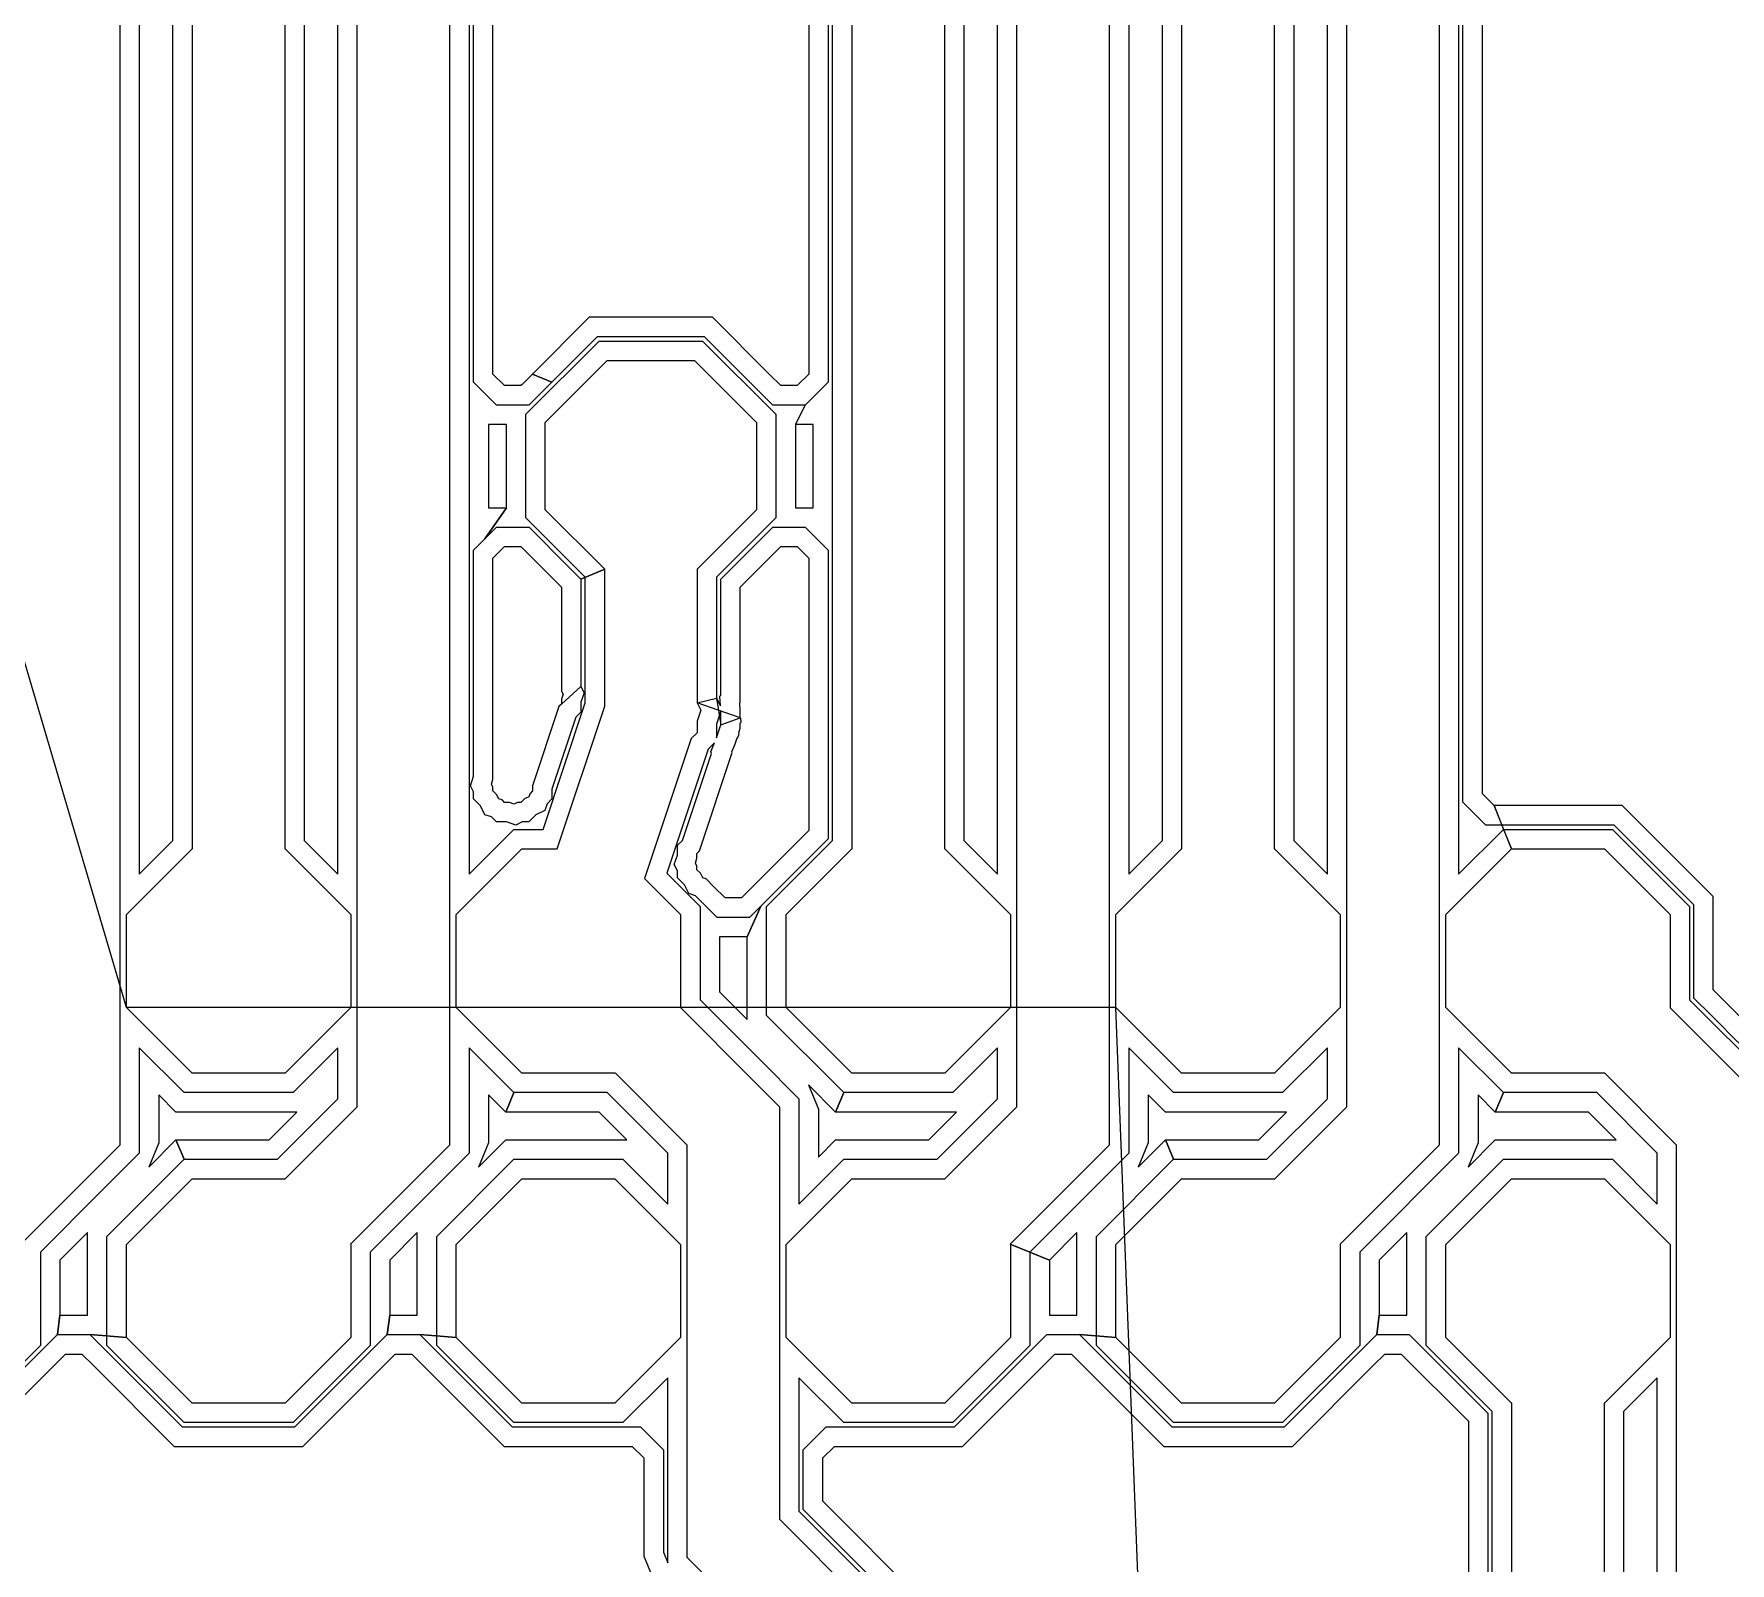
# Model space of a CAD drawing. Extents: x -122 to 0, y 0 to 97.
# Drawn here: x -60.63 to -47.57, y 15.68 to 27.46 of the extents above; entities that cross this region are included whole.
import ezdxf

# ---------------------------------------------------------------- set-up
doc = ezdxf.new("R2010")
doc.units = 0
doc.layers.add('milling', color=1, linetype='CONTINUOUS')
doc.layers.add('rapid_move', color=62, linetype='CONTINUOUS')

msp = doc.modelspace()

# ---------------------------------------------------------------- linework, layer by layer
at = {"layer": 'milling'}
for p, q in [((-59.9694, 34.1671), (-59.9694, 18.9026)), ((-59.8194, 34.067), (-59.8194, 20.9888)), ((-59.5605, 21.2477), (-59.5605, 32.2812)), ((-59.4105, 21.1835), (-59.4105, 32.3119)), ((-58.6994, 32.3164), (-58.6994, 21.1835)), ((-58.5494, 32.2876), (-58.5494, 21.2477)), ((-58.2905, 20.9888), (-58.2905, 31.6306)), ((-58.1405, 19.1973), (-58.1405, 31.666)), ((-57.4294, 31.5302), (-57.4294, 18.9026)), ((-57.2794, 31.4375), (-57.2794, 20.9888)), ((-57.2461, 25.0273), (-57.2461, 31.1586)), ((-57.0961, 24.9652), (-57.0961, 31.1941)), ((-54.6637, 29.7768), (-54.6637, 24.8389)), ((-54.5137, 29.7158), (-54.5137, 24.7768)), ((-54.4805, 21.2477), (-54.4805, 29.7412)), ((-54.3305, 21.1835), (-54.3305, 29.7719)), ((-53.6194, 29.7764), (-53.6194, 21.1835)), ((-53.4694, 29.7476), (-53.4694, 21.2477)), ((-53.0605, 19.1973), (-53.0605, 29.1328)), ((-52.3494, 29.1454), (-52.3494, 18.9026)), ((-53.2105, 20.9888), (-53.2105, 29.1005)), ((-52.1994, 29.1183), (-52.1994, 20.9888)), ((-51.7905, 21.1835), (-51.7905, 28.4978)), ((-51.0794, 28.5104), (-51.0794, 21.1835)), ((-50.9294, 28.4833), (-50.9294, 21.2477)), ((-50.6705, 20.9888), (-50.6705, 28.4776)), ((-50.5205, 19.1973), (-50.5205, 28.5064)), ((-49.8094, 28.5019), (-49.8094, 19.1973)), ((-51.9405, 21.2477), (-51.9405, 28.4655)), ((-49.6594, 28.4713), (-49.6594, 20.9888)), ((-49.4761, 21.7322), (-49.4761, 28.373)), ((-49.6261, 21.7943), (-49.6261, 28.344)), ((-56.3545, 25.2759), (-56.7914, 24.839)), ((-55.4053, 25.2759), (-56.3545, 25.2759)), ((-54.9684, 24.839), (-55.4053, 25.2759)), ((-56.8427, 24.5287), (-56.2787, 25.0927)), ((-56.2924, 25.1259), (-56.6414, 24.7769)), ((-55.4674, 25.1259), (-56.2924, 25.1259)), ((-56.2787, 25.0927), (-55.4812, 25.0927)), ((-55.4812, 25.0927), (-54.9172, 24.5287)), ((-55.1184, 24.7769), (-55.4674, 25.1259)), ((-57.2461, 24.7768), (-57.2461, 25.0273)), ((-57.0961, 24.8389), (-57.0961, 24.9652)), ((-57.0069, 24.7497), (-57.0961, 24.8389)), ((-56.7914, 24.8389), (-56.8717, 24.7587)), ((-56.7914, 24.839), (-56.7914, 24.8389)), ((-56.6414, 24.7769), (-56.7914, 24.8389)), ((-56.7914, 24.8389), (-56.6414, 24.7769)), ((-56.6927, 24.4666), (-56.2166, 24.9427)), ((-56.2166, 24.9427), (-55.5433, 24.9427)), ((-55.5433, 24.9427), (-55.0672, 24.4666)), ((-54.9684, 24.8389), (-54.9684, 24.839)), ((-54.8792, 24.7497), (-54.9684, 24.8389)), ((-54.6637, 24.8389), (-54.7529, 24.7497)), ((-57.069, 24.5997), (-57.2461, 24.7768)), ((-56.8806, 24.7497), (-57.0069, 24.7497)), ((-56.8717, 24.7587), (-56.8806, 24.7497)), ((-56.6414, 24.7768), (-56.8083, 24.6099)), ((-56.6414, 24.7769), (-56.6414, 24.7768)), ((-55.1184, 24.7768), (-55.1184, 24.7769)), ((-54.9413, 24.5997), (-55.1184, 24.7768)), ((-54.7529, 24.7497), (-54.8792, 24.7497)), ((-54.5137, 24.7768), (-54.6908, 24.5997)), ((-56.8185, 24.5997), (-57.069, 24.5997)), ((-56.8083, 24.6099), (-56.8185, 24.5997)), ((-54.6908, 24.5997), (-54.9413, 24.5997)), ((-54.6908, 24.5997), (-54.7672, 24.4497)), ((-54.7672, 24.4497), (-54.6908, 24.5997)), ((-56.9927, 24.4497), (-57.1294, 24.4497)), ((-57.1294, 24.4497), (-57.1294, 23.8101)), ((-56.9927, 23.8101), (-56.9927, 24.4497)), ((-56.8427, 23.7312), (-56.8427, 24.5287)), ((-56.6927, 23.7933), (-56.6927, 24.4666)), ((-55.0672, 24.4666), (-55.0672, 23.7933)), ((-54.9172, 24.5287), (-54.9172, 23.7312)), ((-54.7672, 24.4497), (-54.7672, 23.8101)), ((-54.6305, 24.4497), (-54.7672, 24.4497)), ((-54.6305, 23.8101), (-54.6305, 24.4497)), ((-57.1587, 23.5703), (-56.9927, 23.8101)), ((-56.9927, 23.8101), (-57.1587, 23.5703)), ((-57.1294, 23.8101), (-56.9927, 23.8101)), ((-56.2355, 23.3361), (-56.6927, 23.7933)), ((-56.6927, 23.7933), (-56.6927, 23.7933)), ((-55.0672, 23.7933), (-55.5244, 23.3361)), ((-54.7672, 23.8101), (-54.6305, 23.8101)), ((-57.1587, 23.5703), (-57.069, 23.6601)), ((-57.069, 23.6601), (-56.8185, 23.6601)), ((-56.3855, 23.274), (-56.8427, 23.7312)), ((-56.8185, 23.6601), (-56.8184, 23.6601)), ((-56.8184, 23.6601), (-56.6871, 23.5287)), ((-54.9172, 23.7312), (-55.3744, 23.274)), ((-55.0069, 23.5945), (-54.9414, 23.6601)), ((-54.9414, 23.6601), (-54.9413, 23.6601)), ((-54.9413, 23.6601), (-54.6908, 23.6601)), ((-54.6908, 23.6601), (-54.5573, 23.5266)), ((-57.2461, 23.4831), (-57.1587, 23.5703)), ((-56.6871, 23.5287), (-56.6414, 23.483)), ((-55.1184, 23.483), (-55.0069, 23.5945)), ((-54.5573, 23.5266), (-54.5137, 23.4831)), ((-57.2461, 23.483), (-57.2461, 23.4831)), ((-57.2461, 21.7422), (-57.2461, 23.483)), ((-57.0961, 23.4209), (-57.0069, 23.5101)), ((-57.0961, 21.7177), (-57.0961, 23.4209)), ((-57.0069, 23.5101), (-56.8806, 23.5101)), ((-56.8806, 23.5101), (-56.7914, 23.4209)), ((-56.7914, 23.4209), (-56.7914, 23.4208)), ((-56.7914, 23.4208), (-56.5687, 23.1981)), ((-56.6414, 23.483), (-56.6414, 23.4829)), ((-56.6414, 23.4829), (-56.55, 23.3915)), ((-56.55, 23.3915), (-56.4187, 23.2602)), ((-55.3411, 23.2602), (-55.164, 23.4373)), ((-55.164, 23.4373), (-55.1184, 23.4829)), ((-55.1184, 23.4829), (-55.1184, 23.483)), ((-55.1019, 23.2873), (-54.9684, 23.4208)), ((-54.9684, 23.4209), (-54.8792, 23.5101)), ((-54.9684, 23.4208), (-54.9684, 23.4209)), ((-54.8792, 23.5101), (-54.7529, 23.5101)), ((-54.7529, 23.5101), (-54.6637, 23.4209)), ((-54.6637, 23.4209), (-54.6637, 21.3235)), ((-54.5137, 23.4831), (-54.5137, 23.483)), ((-54.5137, 23.483), (-54.5137, 21.2614)), ((-56.2355, 23.3361), (-56.4187, 23.2602)), ((-56.4187, 23.2602), (-56.2355, 23.3361)), ((-56.4187, 23.2602), (-56.4187, 23.2601)), ((-56.4187, 23.2601), (-56.4187, 23.0096)), ((-56.3855, 22.3069), (-56.3855, 23.274)), ((-56.2355, 22.2826), (-56.2355, 23.3361)), ((-55.5244, 23.3361), (-55.5244, 22.3088)), ((-55.3744, 23.274), (-55.3744, 22.3443)), ((-55.3411, 22.3671), (-55.3411, 23.2602)), ((-55.1911, 23.1981), (-55.1019, 23.2873)), ((-56.5687, 23.1981), (-56.5687, 23.0718)), ((-55.1911, 22.3111), (-55.1911, 23.1981)), ((-56.5687, 23.0718), (-56.5687, 22.3973)), ((-56.4187, 23.0096), (-56.4187, 22.4328)), ((-56.4187, 22.4328), (-56.5687, 22.2982)), ((-56.5687, 22.2982), (-56.4187, 22.4328)), ((-56.5687, 22.3973), (-56.5566, 22.3731)), ((-56.5566, 22.3731), (-56.5687, 22.3367)), ((-56.5687, 22.3367), (-56.5687, 22.2982)), ((-56.4187, 22.4328), (-56.3946, 22.3846)), ((-56.3946, 22.3846), (-56.4187, 22.3122)), ((-55.5244, 22.3088), (-55.3744, 22.3443)), ((-55.3744, 22.3443), (-55.3411, 22.1376)), ((-55.3744, 22.3443), (-55.3439, 22.2833)), ((-55.3492, 22.3578), (-55.3411, 22.3671)), ((-55.3439, 22.2833), (-55.3492, 22.3578)), ((-56.588, 22.279), (-56.7914, 21.6685)), ((-56.71, 21.3335), (-56.3855, 22.3069)), ((-56.6018, 21.1835), (-56.2355, 22.2826)), ((-56.5687, 22.2982), (-56.588, 22.279)), ((-56.4187, 22.2361), (-56.4568, 22.1981)), ((-56.4187, 22.3122), (-56.4187, 22.2361)), ((-55.1911, 22.1911), (-55.5244, 22.3088)), ((-55.5244, 22.3088), (-55.4961, 22.2523)), ((-55.4961, 22.2523), (-55.5244, 22.1673)), ((-55.3411, 22.243), (-55.3744, 22.1429)), ((-55.3411, 22.2137), (-55.3411, 22.243)), ((-55.3411, 22.1376), (-55.3411, 22.2137)), ((-55.1952, 22.3064), (-55.1911, 22.3111)), ((-55.1911, 22.2485), (-55.1952, 22.3064)), ((-55.1911, 22.1911), (-55.1911, 22.2485)), ((-56.4568, 22.1981), (-56.6414, 21.644)), ((-55.5244, 22.0776), (-55.5693, 22.0328)), ((-55.5244, 22.1673), (-55.5244, 22.0776)), ((-55.3744, 22.1429), (-55.3744, 22.0375)), ((-55.3744, 22.0375), (-55.3411, 22.1376)), ((-55.3411, 22.1376), (-55.1911, 22.1911)), ((-55.2032, 22.0767), (-55.1911, 22.1131)), ((-55.1991, 22.0685), (-55.2032, 22.0767)), ((-55.1867, 22.1868), (-55.1911, 22.1911)), ((-55.1911, 22.1911), (-55.1911, 22.1911)), ((-55.1911, 22.1516), (-55.1847, 22.158)), ((-55.1911, 22.1131), (-55.1911, 22.1516)), ((-55.1847, 22.158), (-55.1867, 22.1868)), ((-55.5693, 22.0328), (-55.9286, 20.9547)), ((-55.4381, 21.9519), (-55.757, 20.9953)), ((-55.3897, 22.0003), (-55.4381, 21.9519)), ((-55.4188, 21.9301), (-55.3897, 22.0003)), ((-55.2564, 21.9301), (-55.2343, 21.9835)), ((-55.2343, 21.9835), (-55.2161, 22.0381)), ((-55.2161, 22.0381), (-55.2105, 22.0408)), ((-55.2105, 22.0408), (-55.1991, 22.0685)), ((-55.6373, 21.249), (-55.4141, 21.9186)), ((-55.5061, 21.1681), (-55.254, 21.9243)), ((-55.4141, 21.9186), (-55.4188, 21.9301)), ((-55.254, 21.9243), (-55.2564, 21.9301)), ((-57.2702, 21.6698), (-57.2461, 21.7422)), ((-57.1082, 21.6813), (-57.0961, 21.7177)), ((-49.6261, 21.5438), (-49.6261, 21.7943)), ((-49.4761, 21.6059), (-49.4761, 21.7322)), ((-57.2461, 21.6216), (-57.2702, 21.6698)), ((-57.2461, 21.5678), (-57.2461, 21.6216)), ((-57.1923, 21.514), (-57.2461, 21.5678)), ((-57.0961, 21.6571), (-57.1082, 21.6813)), ((-57.0961, 21.6299), (-57.0961, 21.6571)), ((-57.0689, 21.6027), (-57.0961, 21.6299)), ((-57.0518, 21.5685), (-57.0689, 21.6027)), ((-57.0261, 21.56), (-57.0518, 21.5685)), ((-57.0069, 21.5407), (-57.0261, 21.56)), ((-56.8534, 21.5679), (-56.8806, 21.5407)), ((-56.8192, 21.585), (-56.8534, 21.5679)), ((-56.8107, 21.6107), (-56.8192, 21.585)), ((-56.7914, 21.6299), (-56.8107, 21.6107)), ((-56.7914, 21.6685), (-56.7914, 21.6299)), ((-56.6414, 21.5678), (-56.6795, 21.5298)), ((-56.6414, 21.644), (-56.6414, 21.5678)), ((-49.3869, 21.5167), (-49.4761, 21.6059)), ((-57.1582, 21.4458), (-57.1923, 21.514)), ((-57.107, 21.4288), (-57.1582, 21.4458)), ((-57.069, 21.3907), (-57.107, 21.4288)), ((-56.9684, 21.5407), (-57.0069, 21.5407)), ((-56.932, 21.5286), (-56.9684, 21.5407)), ((-56.9078, 21.5407), (-56.932, 21.5286)), ((-56.8806, 21.5407), (-56.9078, 21.5407)), ((-56.7647, 21.4445), (-56.8185, 21.3907)), ((-56.6965, 21.4786), (-56.7647, 21.4445)), ((-56.6795, 21.5298), (-56.6965, 21.4786)), ((-49.449, 21.3667), (-49.6261, 21.5438)), ((-48.3992, 21.5167), (-49.3869, 21.5167)), ((-49.3869, 21.5167), (-49.3148, 21.3335)), ((-49.2526, 21.1835), (-49.3869, 21.5167)), ((-47.6981, 20.8156), (-48.3992, 21.5167)), ((-57.2794, 20.9888), (-56.9348, 21.3335)), ((-56.9929, 21.3907), (-57.069, 21.3907)), ((-56.9205, 21.3666), (-56.9929, 21.3907)), ((-56.9348, 21.3335), (-56.71, 21.3335)), ((-56.8723, 21.3907), (-56.9205, 21.3666)), ((-56.8185, 21.3907), (-56.8723, 21.3907)), ((-54.6637, 21.3235), (-54.7529, 21.2343)), ((-49.6594, 20.9888), (-49.3148, 21.3335)), ((-48.4613, 21.3667), (-49.449, 21.3667)), ((-49.3148, 21.3335), (-48.4751, 21.3335)), ((-49.3148, 21.3335), (-49.2526, 21.1835)), ((-48.4751, 21.3335), (-47.8814, 20.7398)), ((-47.8481, 20.7535), (-48.4613, 21.3667)), ((-59.9185, 20.6776), (-59.4126, 21.1835)), ((-59.8194, 20.9888), (-59.5605, 21.2477)), ((-59.4126, 21.1835), (-59.4105, 21.1835)), ((-58.6994, 21.1835), (-58.6973, 21.1835)), ((-58.6973, 21.1835), (-58.1914, 20.6776)), ((-58.5494, 21.2477), (-58.2905, 20.9888)), ((-57.3785, 20.6776), (-56.8726, 21.1835)), ((-56.8726, 21.1835), (-56.6018, 21.1835)), ((-55.6753, 21.211), (-55.6373, 21.249)), ((-55.6753, 21.135), (-55.6753, 21.211)), ((-55.5253, 21.1489), (-55.5061, 21.1681)), ((-54.7529, 21.2343), (-55.1817, 20.8055)), ((-54.9885, 20.7398), (-54.4805, 21.2477)), ((-54.8385, 20.6776), (-54.3326, 21.1835)), ((-54.5137, 21.2614), (-54.6908, 21.0843)), ((-54.3326, 21.1835), (-54.3305, 21.1835)), ((-53.6194, 21.1835), (-53.6173, 21.1835)), ((-53.6173, 21.1835), (-53.1114, 20.6776)), ((-53.4694, 21.2477), (-53.2105, 20.9888)), ((-52.2985, 20.6776), (-51.7926, 21.1835)), ((-52.1994, 20.9888), (-51.9405, 21.2477)), ((-51.7926, 21.1835), (-51.7905, 21.1835)), ((-51.0794, 21.1835), (-51.0773, 21.1835)), ((-51.0773, 21.1835), (-50.5714, 20.6776)), ((-50.9294, 21.2477), (-50.6705, 20.9888)), ((-49.7585, 20.6776), (-49.2526, 21.1835)), ((-49.2526, 21.1835), (-48.5373, 21.1835)), ((-48.5373, 21.1835), (-48.0314, 20.6776)), ((-55.6994, 21.0626), (-55.6753, 21.135)), ((-55.6753, 21.0144), (-55.6994, 21.0626)), ((-55.5374, 21.0741), (-55.5253, 21.1105)), ((-55.5253, 21.0499), (-55.5374, 21.0741)), ((-55.5253, 21.1105), (-55.5253, 21.1489)), ((-55.5253, 21.0227), (-55.5253, 21.0499)), ((-54.6908, 21.0843), (-55.0323, 20.7428)), ((-55.9286, 20.9547), (-55.6514, 20.6776)), ((-55.757, 20.9953), (-55.5014, 20.7398)), ((-55.6753, 20.9605), (-55.6753, 21.0144)), ((-55.6214, 20.9067), (-55.6753, 20.9605)), ((-55.5874, 20.8386), (-55.6214, 20.9067)), ((-55.4981, 20.9956), (-55.5253, 21.0227)), ((-55.481, 20.9613), (-55.4981, 20.9956)), ((-55.4552, 20.9527), (-55.481, 20.9613)), ((-55.3972, 20.8948), (-55.4552, 20.9527)), ((-55.5362, 20.8216), (-55.5874, 20.8386)), ((-55.4732, 20.7587), (-55.5362, 20.8216)), ((-55.3972, 20.8947), (-55.3972, 20.8948)), ((-55.308, 20.8055), (-55.3972, 20.8947)), ((-55.1817, 20.8055), (-55.308, 20.8055)), ((-47.6981, 20.2235), (-47.6981, 20.8156)), ((-59.9185, 19.9623), (-59.9185, 20.6776)), ((-58.1914, 20.6776), (-58.1914, 19.9623)), ((-57.3785, 19.9623), (-57.3785, 20.6776)), ((-55.6514, 20.6776), (-55.6514, 19.9623)), ((-55.5014, 20.7398), (-55.5014, 20.0213)), ((-55.3701, 20.6555), (-55.4732, 20.7587)), ((-55.1196, 20.6555), (-55.3701, 20.6555)), ((-55.0323, 20.7428), (-55.1385, 20.5055)), ((-55.1385, 20.5055), (-55.0323, 20.7428)), ((-55.1195, 20.6555), (-55.1196, 20.6555)), ((-55.0323, 20.7428), (-55.1195, 20.6555)), ((-54.9885, 19.9001), (-54.9885, 20.7398)), ((-54.8385, 19.9623), (-54.8385, 20.6776)), ((-53.1114, 20.6776), (-53.1114, 19.9623)), ((-52.2985, 19.9623), (-52.2985, 20.6776)), ((-50.5714, 20.6776), (-50.5714, 19.9623)), ((-49.7585, 19.9623), (-49.7585, 20.6776)), ((-48.0314, 20.6776), (-48.0314, 19.9623)), ((-47.8814, 20.7398), (-47.8814, 20.0213)), ((-47.8481, 20.2857), (-47.8481, 20.7535)), ((-55.2466, 20.5055), (-55.3514, 20.5055)), ((-55.3514, 20.5055), (-55.3514, 20.0834)), ((-55.1385, 20.5055), (-55.2466, 20.5055)), ((-55.1385, 19.8705), (-55.1385, 20.5055)), ((-47.8481, 20.0352), (-47.8481, 20.2857)), ((-47.6981, 20.0972), (-47.6981, 20.2235)), ((-55.5014, 20.0213), (-55.0356, 19.5555)), ((-55.3514, 20.0834), (-55.1385, 19.8705)), ((-47.8814, 20.0213), (-47.1348, 19.2747)), ((-47.8481, 20.0351), (-47.8481, 20.0352)), ((-47.716, 19.9031), (-47.8481, 20.0351)), ((-47.473, 19.8721), (-47.6981, 20.0972)), ((-59.4126, 19.4564), (-59.9185, 19.9623)), ((-58.1914, 19.9623), (-58.6973, 19.4564)), ((-56.8726, 19.4564), (-57.3785, 19.9623)), ((-55.6514, 19.9623), (-55.653, 19.9608)), ((-55.653, 19.9608), (-55.0977, 19.4055)), ((-54.3948, 19.3064), (-54.9885, 19.9001)), ((-54.3326, 19.4564), (-54.8385, 19.9623)), ((-53.1114, 19.9623), (-53.6173, 19.4564)), ((-51.7926, 19.4564), (-52.2985, 19.9623)), ((-50.5714, 19.9623), (-51.0773, 19.4564)), ((-49.2526, 19.4564), (-49.7585, 19.9623)), ((-49.7585, 19.9623), (-49.7585, 19.9623)), ((-48.0314, 19.9623), (-48.033, 19.9608)), ((-48.033, 19.9608), (-47.2694, 19.1973)), ((-47.623, 19.81), (-47.716, 19.9031)), ((-47.623, 19.8099), (-47.623, 19.81)), ((-47.578, 19.765), (-47.623, 19.8099)), ((-47.446, 19.6328), (-47.578, 19.765)), ((-59.4748, 19.3064), (-59.8194, 19.6511)), ((-59.8194, 19.6511), (-59.8194, 18.8405)), ((-58.2905, 19.6511), (-58.6351, 19.3064)), ((-58.2905, 19.2594), (-58.2905, 19.6511)), ((-56.9348, 19.3064), (-57.2794, 19.6511)), ((-57.2794, 19.6511), (-57.2794, 18.8405)), ((-53.2105, 19.6511), (-53.5551, 19.3064)), ((-53.2105, 19.2594), (-53.2105, 19.6511)), ((-51.8548, 19.3064), (-52.1994, 19.6511)), ((-52.1994, 19.6511), (-52.1994, 18.8405)), ((-50.6705, 19.6511), (-51.0151, 19.3064)), ((-50.6705, 19.2594), (-50.6705, 19.6511)), ((-49.3148, 19.3064), (-49.6594, 19.6511)), ((-49.6594, 19.6511), (-49.6594, 19.2594)), ((-55.0356, 19.5555), (-55.0355, 19.5555)), ((-55.0355, 19.5555), (-54.7394, 19.2594)), ((-58.6973, 19.4564), (-59.4126, 19.4564)), ((-56.1573, 19.4564), (-56.8726, 19.4564)), ((-56.1558, 19.458), (-56.1573, 19.4564)), ((-55.6005, 18.9027), (-56.1558, 19.458)), ((-55.0977, 19.4055), (-55.0976, 19.4055)), ((-55.0976, 19.4055), (-54.8894, 19.1973)), ((-54.4569, 19.1564), (-54.6663, 19.3659)), ((-54.6663, 19.3659), (-54.5894, 19.1804)), ((-53.6173, 19.4564), (-54.3326, 19.4564)), ((-51.0773, 19.4564), (-51.7926, 19.4564)), ((-48.5373, 19.4564), (-49.2526, 19.4564)), ((-48.5358, 19.458), (-48.5373, 19.4564)), ((-47.9805, 18.9026), (-48.5358, 19.458)), ((-59.5369, 19.1564), (-59.6694, 19.289)), ((-59.6694, 19.289), (-59.6694, 18.9195)), ((-58.6351, 19.3064), (-59.4748, 19.3064)), ((-58.7564, 18.7935), (-58.2905, 19.2594)), ((-56.9969, 19.1564), (-57.1294, 19.289)), ((-57.1294, 19.289), (-57.1294, 18.9195)), ((-56.9348, 19.3064), (-56.9969, 19.1564)), ((-56.9969, 19.1564), (-56.9348, 19.3064)), ((-56.2163, 19.3064), (-56.9348, 19.3064)), ((-55.7505, 18.8406), (-56.2163, 19.3064)), ((-54.7394, 19.2594), (-54.7394, 18.4488)), ((-54.3948, 19.3064), (-54.4569, 19.1564)), ((-54.4569, 19.1564), (-54.3948, 19.3064)), ((-53.5551, 19.3064), (-54.3948, 19.3064)), ((-53.6764, 18.7935), (-53.2105, 19.2594)), ((-51.9169, 19.1564), (-52.0494, 19.289)), ((-52.0494, 19.289), (-52.0494, 18.9195)), ((-51.0151, 19.3064), (-51.8548, 19.3064)), ((-51.1363, 18.7935), (-50.6705, 19.2594)), ((-49.6594, 19.2594), (-49.6594, 18.8405)), ((-49.3769, 19.1564), (-49.5094, 19.289)), ((-49.5094, 19.289), (-49.5094, 19.1804)), ((-49.3148, 19.3064), (-49.3769, 19.1564)), ((-49.3769, 19.1564), (-49.3148, 19.3064)), ((-48.5963, 19.3064), (-49.3148, 19.3064)), ((-48.1305, 18.8405), (-48.5963, 19.3064)), ((-58.6055, 19.1564), (-59.5369, 19.1564)), ((-58.8185, 18.9435), (-58.6055, 19.1564)), ((-58.6958, 18.6419), (-58.1405, 19.1973)), ((-56.2784, 19.1564), (-56.9969, 19.1564)), ((-56.0655, 18.9435), (-56.2784, 19.1564)), ((-54.8894, 19.1973), (-54.8894, 16.0223)), ((-54.5894, 19.1804), (-54.5894, 18.8109)), ((-53.5255, 19.1564), (-54.4569, 19.1564)), ((-53.7385, 18.9435), (-53.5255, 19.1564)), ((-53.6158, 18.6419), (-53.0605, 19.1973)), ((-50.9855, 19.1564), (-51.9169, 19.1564)), ((-51.1984, 18.9435), (-50.9855, 19.1564)), ((-51.0758, 18.6419), (-50.5205, 19.1973)), ((-49.8094, 19.1973), (-49.8094, 18.9026)), ((-49.5094, 19.1804), (-49.5094, 18.9195)), ((-48.6584, 19.1564), (-49.3769, 19.1564)), ((-48.4455, 18.9435), (-48.6584, 19.1564)), ((-59.7463, 18.734), (-59.5369, 18.9435)), ((-59.4748, 18.7935), (-59.5369, 18.9435)), ((-59.5369, 18.9435), (-58.8185, 18.9435)), ((-59.5369, 18.9435), (-59.4748, 18.7935)), ((-57.2063, 18.734), (-56.9969, 18.9435)), ((-56.9969, 18.9435), (-56.0655, 18.9435)), ((-54.5894, 18.8109), (-54.4569, 18.9435)), ((-54.4569, 18.9435), (-53.7385, 18.9435)), ((-52.1262, 18.7341), (-51.9169, 18.9435)), ((-51.8548, 18.7935), (-51.9169, 18.9435)), ((-51.9169, 18.9435), (-51.1984, 18.9435)), ((-51.9169, 18.9435), (-51.8548, 18.7935)), ((-49.5863, 18.7341), (-49.3769, 18.9435)), ((-49.3769, 18.9435), (-48.4455, 18.9435)), ((-59.9694, 18.9026), (-60.1776, 18.6944)), ((-59.8194, 18.8405), (-60.1155, 18.5444)), ((-59.6694, 18.9195), (-59.7463, 18.734)), ((-57.4294, 18.9026), (-57.6376, 18.6944)), ((-57.2794, 18.8405), (-57.5755, 18.5444)), ((-57.1294, 18.9195), (-57.2063, 18.734)), ((-55.7505, 18.4488), (-55.7505, 18.8406)), ((-55.6005, 16.0223), (-55.6005, 18.9027)), ((-52.3494, 18.9026), (-52.5576, 18.6944)), ((-52.1994, 18.8405), (-52.4955, 18.5444)), ((-52.0494, 18.9195), (-52.1262, 18.7341)), ((-49.8094, 18.9026), (-50.573, 18.1391)), ((-49.6594, 18.8405), (-50.4214, 18.0786)), ((-49.5094, 18.9195), (-49.5863, 18.7341)), ((-48.1305, 18.4488), (-48.1305, 18.8405)), ((-47.9805, 14.4576), (-47.9805, 18.9026)), ((-60.1776, 18.6944), (-60.733, 18.1391)), ((-60.0685, 18.1998), (-59.4748, 18.7935)), ((-59.4748, 18.7935), (-58.7564, 18.7935)), ((-57.6376, 18.6944), (-58.193, 18.1391)), ((-57.5285, 18.1998), (-56.9348, 18.7935)), ((-56.9348, 18.7935), (-56.0951, 18.7935)), ((-56.0951, 18.7935), (-55.7505, 18.4488)), ((-54.7394, 18.4488), (-54.3948, 18.7935)), ((-54.3948, 18.7935), (-53.6764, 18.7935)), ((-52.5576, 18.6944), (-53.113, 18.1391)), ((-52.4485, 18.1998), (-51.8548, 18.7935)), ((-51.8548, 18.7935), (-51.1363, 18.7935)), ((-49.9085, 18.1998), (-49.3148, 18.7935)), ((-49.3148, 18.7935), (-48.4751, 18.7935)), ((-48.4751, 18.7935), (-48.1305, 18.4488)), ((-59.9185, 18.1376), (-59.4126, 18.6435)), ((-59.4126, 18.6435), (-58.6973, 18.6435)), ((-58.6973, 18.6435), (-58.6958, 18.6419)), ((-57.3785, 18.1376), (-56.8726, 18.6435)), ((-56.8726, 18.6435), (-56.1573, 18.6435)), ((-56.1573, 18.6435), (-55.6514, 18.1376)), ((-54.8385, 18.1376), (-54.3326, 18.6435)), ((-54.3326, 18.6435), (-53.6173, 18.6435)), ((-53.6173, 18.6435), (-53.6158, 18.6419)), ((-52.2985, 18.1376), (-51.7926, 18.6435)), ((-51.7926, 18.6435), (-51.0773, 18.6435)), ((-51.0773, 18.6435), (-51.0758, 18.6419)), ((-49.7585, 18.1376), (-49.2526, 18.6435)), ((-49.2526, 18.6435), (-48.5373, 18.6435)), ((-48.5373, 18.6435), (-48.0314, 18.1376)), ((-60.1155, 18.5444), (-60.5814, 18.0785)), ((-57.5755, 18.5444), (-58.0414, 18.0785)), ((-52.4955, 18.5444), (-52.9614, 18.0785)), ((-60.2185, 18.2294), (-60.4314, 18.0164)), ((-60.2185, 17.5943), (-60.2185, 18.2294)), ((-60.0685, 17.3601), (-60.0685, 18.1998)), ((-57.6785, 18.2294), (-57.8914, 18.0164)), ((-57.6785, 17.5943), (-57.6785, 18.2294)), ((-57.5285, 17.3601), (-57.5285, 18.1998)), ((-52.5985, 18.2294), (-52.8114, 18.0164)), ((-52.5985, 17.5943), (-52.5985, 18.2294)), ((-52.4485, 17.3601), (-52.4485, 18.1998)), ((-50.0585, 18.2294), (-50.2714, 18.0165)), ((-50.0585, 17.5943), (-50.0585, 18.2294)), ((-49.9085, 17.3601), (-49.9085, 18.1998)), ((-60.5814, 18.0785), (-60.5814, 17.3601)), ((-59.9185, 17.4223), (-59.9185, 18.1376)), ((-58.193, 18.1391), (-58.1914, 18.1376)), ((-58.1914, 18.1376), (-58.1914, 17.4223)), ((-58.0414, 18.0785), (-58.0414, 17.3601)), ((-57.3785, 17.4223), (-57.3785, 18.1376)), ((-55.6514, 18.1376), (-55.6514, 17.4223)), ((-54.8385, 17.4223), (-54.8385, 18.1376)), ((-52.8114, 18.0164), (-53.113, 18.1391)), ((-53.113, 18.1391), (-53.1114, 18.1376)), ((-53.113, 18.1391), (-52.9614, 18.0785)), ((-53.1114, 18.1376), (-53.1114, 17.4223)), ((-52.9614, 18.0785), (-52.8114, 18.0164)), ((-52.9614, 18.0785), (-52.9614, 17.3601)), ((-52.2985, 17.4223), (-52.2985, 18.1376)), ((-50.573, 18.1391), (-50.5714, 18.1376)), ((-50.5714, 18.1376), (-50.5714, 17.4223)), ((-50.4214, 18.0786), (-50.4214, 17.3601)), ((-49.7585, 17.4223), (-49.7585, 18.1376)), ((-48.0314, 18.1376), (-48.0314, 17.4223)), ((-60.4314, 18.0164), (-60.4314, 17.5943)), ((-57.8914, 18.0164), (-57.8914, 17.5943)), ((-52.8114, 18.0164), (-52.8114, 17.5943)), ((-50.2714, 18.0165), (-50.2714, 17.5943)), ((-60.4501, 17.4443), (-60.4314, 17.5943)), ((-60.4314, 17.5943), (-60.4501, 17.4443)), ((-60.4314, 17.5943), (-60.2185, 17.5943)), ((-57.9101, 17.4443), (-57.8914, 17.5943)), ((-57.8914, 17.5943), (-57.9101, 17.4443)), ((-57.8914, 17.5943), (-57.6785, 17.5943)), ((-52.8114, 17.5943), (-52.8114, 17.5943)), ((-52.8114, 17.5943), (-52.5985, 17.5943)), ((-50.2901, 17.4443), (-50.2714, 17.5943)), ((-50.2714, 17.5943), (-50.2901, 17.4443)), ((-50.2714, 17.5943), (-50.0585, 17.5943)), ((-61.1613, 16.7331), (-60.4501, 17.4443)), ((-60.4501, 17.4443), (-60.1996, 17.4443)), ((-60.1996, 17.4443), (-59.9185, 17.4223)), ((-59.9185, 17.4223), (-60.1996, 17.4443)), ((-60.1996, 17.4443), (-60.0225, 17.2672)), ((-59.4126, 16.9164), (-59.9185, 17.4223)), ((-58.1914, 17.4223), (-58.6973, 16.9164)), ((-58.6213, 16.7331), (-57.9101, 17.4443)), ((-57.9101, 17.4443), (-57.6596, 17.4443)), ((-57.6596, 17.4443), (-57.3785, 17.4223)), ((-57.3785, 17.4223), (-57.6596, 17.4443)), ((-57.6596, 17.4443), (-57.4825, 17.2672)), ((-56.8726, 16.9164), (-57.3785, 17.4223)), ((-55.6514, 17.4223), (-56.1573, 16.9164)), ((-54.3326, 16.9164), (-54.8385, 17.4223)), ((-53.1114, 17.4223), (-53.6173, 16.9164)), ((-53.0073, 17.2672), (-52.843, 17.4314)), ((-52.843, 17.4314), (-52.8302, 17.4443)), ((-52.8302, 17.4443), (-52.5797, 17.4443)), ((-52.5797, 17.4443), (-52.2985, 17.4223)), ((-52.2985, 17.4223), (-52.5797, 17.4443)), ((-52.5797, 17.4443), (-52.4026, 17.2672)), ((-51.7926, 16.9164), (-52.2985, 17.4223)), ((-50.5714, 17.4223), (-51.0773, 16.9164)), ((-50.4672, 17.2673), (-50.2901, 17.4443)), ((-50.2901, 17.4443), (-50.0395, 17.4443)), ((-50.0395, 17.4443), (-49.4337, 16.8383)), ((-49.2526, 16.9164), (-49.7585, 17.4223)), ((-48.0314, 17.4223), (-48.5373, 16.9164)), ((-60.5814, 17.3601), (-61.1751, 16.7664)), ((-61.0992, 16.5831), (-60.388, 17.2943)), ((-60.388, 17.2943), (-60.2617, 17.2943)), ((-60.2617, 17.2943), (-60.1725, 17.2051)), ((-59.4748, 16.7664), (-60.0685, 17.3601)), ((-60.0225, 17.2672), (-60.0225, 17.2671)), ((-60.0225, 17.2671), (-59.4885, 16.7331)), ((-58.0414, 17.3601), (-58.6351, 16.7664)), ((-58.5592, 16.5831), (-57.848, 17.2943)), ((-57.848, 17.2943), (-57.7217, 17.2943)), ((-57.7217, 17.2943), (-57.6325, 17.2051)), ((-56.9348, 16.7664), (-57.5285, 17.3601)), ((-57.4825, 17.2672), (-57.4825, 17.2671)), ((-57.4825, 17.2671), (-56.9485, 16.7331)), ((-52.9614, 17.3601), (-53.5551, 16.7664)), ((-53.5413, 16.7331), (-53.0073, 17.2671)), ((-53.0073, 17.2671), (-53.0073, 17.2672)), ((-52.8573, 17.2051), (-52.7797, 17.2826)), ((-52.7797, 17.2826), (-52.7681, 17.2943)), ((-52.7681, 17.2943), (-52.6418, 17.2943)), ((-52.6418, 17.2943), (-52.5526, 17.2051)), ((-51.8548, 16.7664), (-52.4485, 17.3601)), ((-52.4026, 17.2672), (-51.8685, 16.7331)), ((-50.4214, 17.3601), (-51.0151, 16.7664)), ((-51.0012, 16.7331), (-50.4672, 17.2671)), ((-50.4672, 17.2671), (-50.4672, 17.2673)), ((-50.3172, 17.2051), (-50.228, 17.2943)), ((-50.228, 17.2943), (-50.1017, 17.2943)), ((-50.1017, 17.2943), (-49.5837, 16.7762)), ((-49.4005, 16.8521), (-49.9085, 17.3601)), ((-60.1725, 17.2051), (-59.5506, 16.5831)), ((-57.6325, 17.2051), (-57.0106, 16.5831)), ((-55.7505, 17.1111), (-56.0951, 16.7664)), ((-55.7505, 16.0844), (-55.7505, 17.1111)), ((-54.3948, 16.7664), (-54.7394, 17.1111)), ((-54.7394, 17.1111), (-54.7394, 16.0844)), ((-53.4792, 16.5831), (-52.8573, 17.205)), ((-52.8573, 17.205), (-52.8573, 17.2051)), ((-52.5526, 17.2051), (-51.9306, 16.5831)), ((-50.9391, 16.5831), (-50.3172, 17.205)), ((-50.3172, 17.205), (-50.3172, 17.2051)), ((-48.1305, 17.1111), (-48.3894, 16.8521)), ((-48.1305, 14.3955), (-48.1305, 17.1111)), ((-58.6973, 16.9164), (-59.4126, 16.9164)), ((-56.1573, 16.9164), (-56.8726, 16.9164)), ((-53.6173, 16.9164), (-54.3326, 16.9164)), ((-51.0773, 16.9164), (-51.7926, 16.9164)), ((-49.4005, 13.1967), (-49.4005, 16.8521)), ((-49.2505, 16.9164), (-49.2526, 16.9164)), ((-49.2505, 13.1346), (-49.2505, 16.9164)), ((-48.5373, 16.9164), (-48.5394, 16.9164)), ((-48.5394, 16.9164), (-48.5394, 13.2587)), ((-48.3894, 16.8521), (-48.3894, 13.4087)), ((-59.4885, 16.7331), (-58.6213, 16.7331)), ((-58.6351, 16.7664), (-59.4748, 16.7664)), ((-56.9485, 16.7331), (-55.9608, 16.7331)), ((-56.0951, 16.7664), (-56.9348, 16.7664)), ((-55.9608, 16.7331), (-55.7837, 16.556)), ((-54.7061, 16.556), (-54.529, 16.7331)), ((-54.529, 16.7331), (-54.2785, 16.7331)), ((-53.5551, 16.7664), (-54.3948, 16.7664)), ((-54.2785, 16.7331), (-53.5413, 16.7331)), ((-51.8685, 16.7331), (-51.0012, 16.7331)), ((-51.0151, 16.7664), (-51.8548, 16.7664)), ((-49.5837, 16.7762), (-49.5837, 16.6499)), ((-49.4337, 16.8383), (-49.4337, 16.5877)), ((-49.5837, 16.6499), (-49.5837, 13.3986)), ((-59.5506, 16.5831), (-58.5592, 16.5831)), ((-57.0106, 16.5831), (-56.0229, 16.5831)), ((-56.0229, 16.5831), (-55.9337, 16.4939)), ((-55.9337, 16.4939), (-55.9337, 16.3676)), ((-55.7837, 16.556), (-55.7837, 16.3055)), ((-54.7061, 16.3486), (-54.7061, 16.556)), ((-54.5561, 16.4939), (-54.4669, 16.5831)), ((-54.5561, 16.2865), (-54.5561, 16.4939)), ((-54.4669, 16.5831), (-54.3406, 16.5831)), ((-54.3406, 16.5831), (-53.4792, 16.5831)), ((-51.9306, 16.5831), (-50.9391, 16.5831)), ((-49.4337, 16.5877), (-49.4337, 13.4606)), ((-55.9337, 16.3676), (-55.9337, 15.9791)), ((-54.7061, 16.0981), (-54.7061, 16.3486)), ((-55.7837, 16.3055), (-55.7837, 15.917)), ((-54.5561, 16.1602), (-54.5561, 16.2865)), ((-55.7505, 15.6873), (-55.7505, 16.0844)), ((-54.7394, 16.0844), (-52.9528, 14.2977)), ((-53.116, 14.508), (-54.7061, 16.0981)), ((-54.7061, 16.0981), (-54.7061, 16.0981)), ((-52.966, 14.5701), (-54.5561, 16.1602)), ((-54.5561, 16.1602), (-54.5561, 16.1602)), ((-55.9337, 15.9791), (-55.9337, 15.7379)), ((-55.6005, 15.7276), (-55.6005, 16.0223)), ((-54.8894, 16.0223), (-53.0149, 14.1477)), ((-55.7837, 15.917), (-55.7837, 15.7677)), ((-55.9337, 15.7379), (-55.829, 15.4848)), ((-55.7837, 15.7677), (-55.7505, 15.6873)), ((-53.5177, 13.6449), (-55.6005, 15.7276))]:
    msp.add_line(p, q, dxfattribs=at)
at = {"layer": 'rapid_move'}
for p, q in [((-59.9185, 19.9623), (-61.134, 24.0829)), ((-54.8385, 19.9623), (-59.9185, 19.9623)), ((-52.2985, 19.9623), (-54.8385, 19.9623)), ((-51.9959, 12.1187), (-52.2985, 19.9623))]:
    msp.add_line(p, q, dxfattribs=at)

doc.saveas('drawing.dxf')
